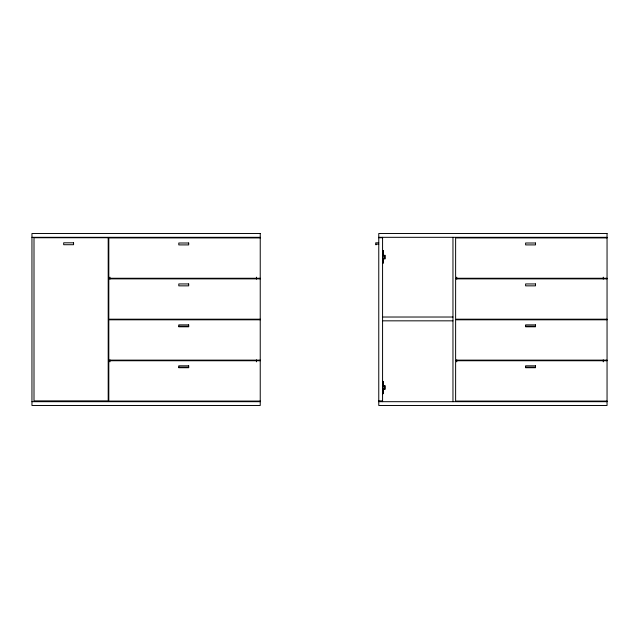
<?xml version="1.0" encoding="UTF-8"?>
<svg xmlns="http://www.w3.org/2000/svg" width="639" height="639" viewBox="0 0 639 639"><rect width="100%" height="100%" fill="white"/><g stroke="black" fill="none" stroke-linecap="round" stroke-linejoin="round"><path stroke-width="0.96" d="M382.585 256.103L382.921 253.851M382.569 251.183L382.569 250.624L382.553 263.164L382.569 262.413M382.569 393.145L382.569 393.88L382.553 381.355L382.569 381.914M382.601 392.162L382.545 389.255M382.545 385.764L382.601 382.857M382.601 261.742L382.545 258.835M382.545 255.336L382.601 252.429M382.545 251.183L382.953 250.624L382.953 263.164L382.961 259.538M382.921 258.835L382.545 261.655M382.921 255.336L382.545 252.445M382.953 393.241L382.545 393.241M382.921 392.162L382.921 389.255M382.921 385.764L382.545 382.897M382.585 389.287L382.593 388.488M382.953 393.432C382.338 392.897 383.272 394.559 382.929 393.145L382.937 381.355L382.545 381.914M382.969 389.287L382.969 388.488M382.585 259.25L382.585 258.42M382.969 259.25L382.969 258.42M382.585 389.982L382.585 389.151L385.301 389.207L385.301 385.78L382.553 385.78M382.969 389.982L382.969 389.151M382.953 263.012L382.553 263.012M382.937 255.177L382.937 254.61M382.921 385.421L382.553 385.9L382.545 385.285M382.585 259.777L382.585 259.059M382.961 259.777L382.969 259.059M382.585 390.509L382.585 389.782M382.961 390.509L382.969 389.782M382.953 393.8L382.553 393.8M382.577 259.538L382.953 260.225M382.577 390.269L382.921 390.916M382.961 390.269L382.953 393.145L382.545 393.145M382.961 390.573L382.953 389.91M31.95 237.317L260.233 237.317M378.767 237.317L607.05 237.317M378.767 237.74L382.569 237.74M260.233 237.924L108.806 237.924L108.806 278.261L260.233 278.261M607.05 237.924L455.623 237.924L455.623 278.261L607.05 278.261M378.767 242.812L375.724 242.812L375.724 244.713L376.291 244.713L376.291 244.146L378.767 244.146M382.553 250.72L382.953 250.72M382.553 250.839L382.953 250.839M382.553 250.919L382.953 250.919M382.553 251.087L382.953 251.087M382.545 251.383L382.953 251.383L382.961 254.25M382.953 253.563L382.577 254.25M382.553 258.779L385.301 258.779L385.301 255.352L382.553 255.352L382.585 254.538M382.561 259.178L382.937 258.619L382.953 259.913L382.953 259.178M382.545 262.413L382.953 262.413M382.545 262.509L382.953 262.509M382.545 262.613L382.953 262.613M382.553 262.797L382.953 262.797M382.553 262.877L382.953 262.877M260.233 278.868L108.806 278.868L108.806 319.196L260.233 319.196M607.05 278.868L455.623 278.868L455.623 319.196L607.05 319.196M382.569 317.024L452.963 317.024M260.233 319.804L108.806 319.804L108.806 360.132L260.233 360.132M607.05 319.804L455.623 319.804L455.623 360.132L607.05 360.132M382.569 320.834L452.963 320.834M178.792 326.209L188.689 326.209M525.609 326.209L535.506 326.209M260.233 360.739L108.806 360.739L108.806 401.076L260.233 401.076M607.05 360.739L455.623 360.739L455.623 401.076L607.05 401.076M178.792 367.153L188.689 367.153M525.609 367.153L535.506 367.153M382.553 381.451L382.953 381.451M382.553 381.818L382.953 381.818M382.545 382.106L382.953 382.106L382.961 384.982M382.921 384.279L382.577 384.982M382.545 389.463L382.569 390.645M382.545 389.734L382.937 389.351M382.553 393.608L382.953 393.608M378.767 400.885L382.569 400.885M31.95 401.683L260.233 401.683M378.767 401.683L607.05 401.683M382.961 254.01L382.969 254.737M382.585 254.01L382.585 254.737M382.969 385.469L382.569 384.606L382.585 385.469M382.969 254.538L382.969 255.368M382.969 385.269L382.969 386.1M382.585 385.269L382.585 386.1M382.969 255.233L382.969 256.103M603.248 277.166L603.248 279.155M603.248 359.845L603.248 361.834M456.765 277.166L456.765 279.155M456.765 359.845L456.765 361.834M452.963 237.317L452.963 401.683M384.327 255.352L384.327 258.779M384.327 385.78L384.327 389.207M382.569 237.317L382.569 401.683M256.431 277.166L256.431 279.155M256.431 359.845L256.431 361.834M109.948 277.166L109.948 279.155M109.948 359.845L109.948 361.834M260.233 233.515L31.95 233.515L31.95 405.485L260.233 405.485L260.233 233.515M607.05 233.515L378.767 233.515L378.767 405.485L607.05 405.485L607.05 233.515M108.199 237.74L34.003 237.74L34.003 400.885L108.199 400.885L108.199 237.74M73.573 242.812L63.684 242.812L63.684 244.713L73.573 244.713L73.573 242.812M188.689 243.004L178.792 243.004L178.792 244.905L188.689 244.905L188.689 243.004M535.506 243.004L525.609 243.004L525.609 244.905L535.506 244.905L535.506 243.004M188.689 283.94L178.792 283.94L178.792 285.849L188.689 285.849L188.689 283.94M535.506 283.94L525.609 283.94L525.609 285.849L535.506 285.849L535.506 283.94M188.689 324.884L178.792 324.884L178.792 326.785L188.689 326.785L188.689 324.884M535.506 324.884L525.609 324.884L525.609 326.785L535.506 326.785L535.506 324.884M188.689 365.82L178.792 365.82L178.792 367.721L188.689 367.721L188.689 365.82M535.506 365.82L525.609 365.82L525.609 367.721L535.506 367.721L535.506 365.82M382.953 381.571L382.553 381.571L382.953 381.643"/></g></svg>
